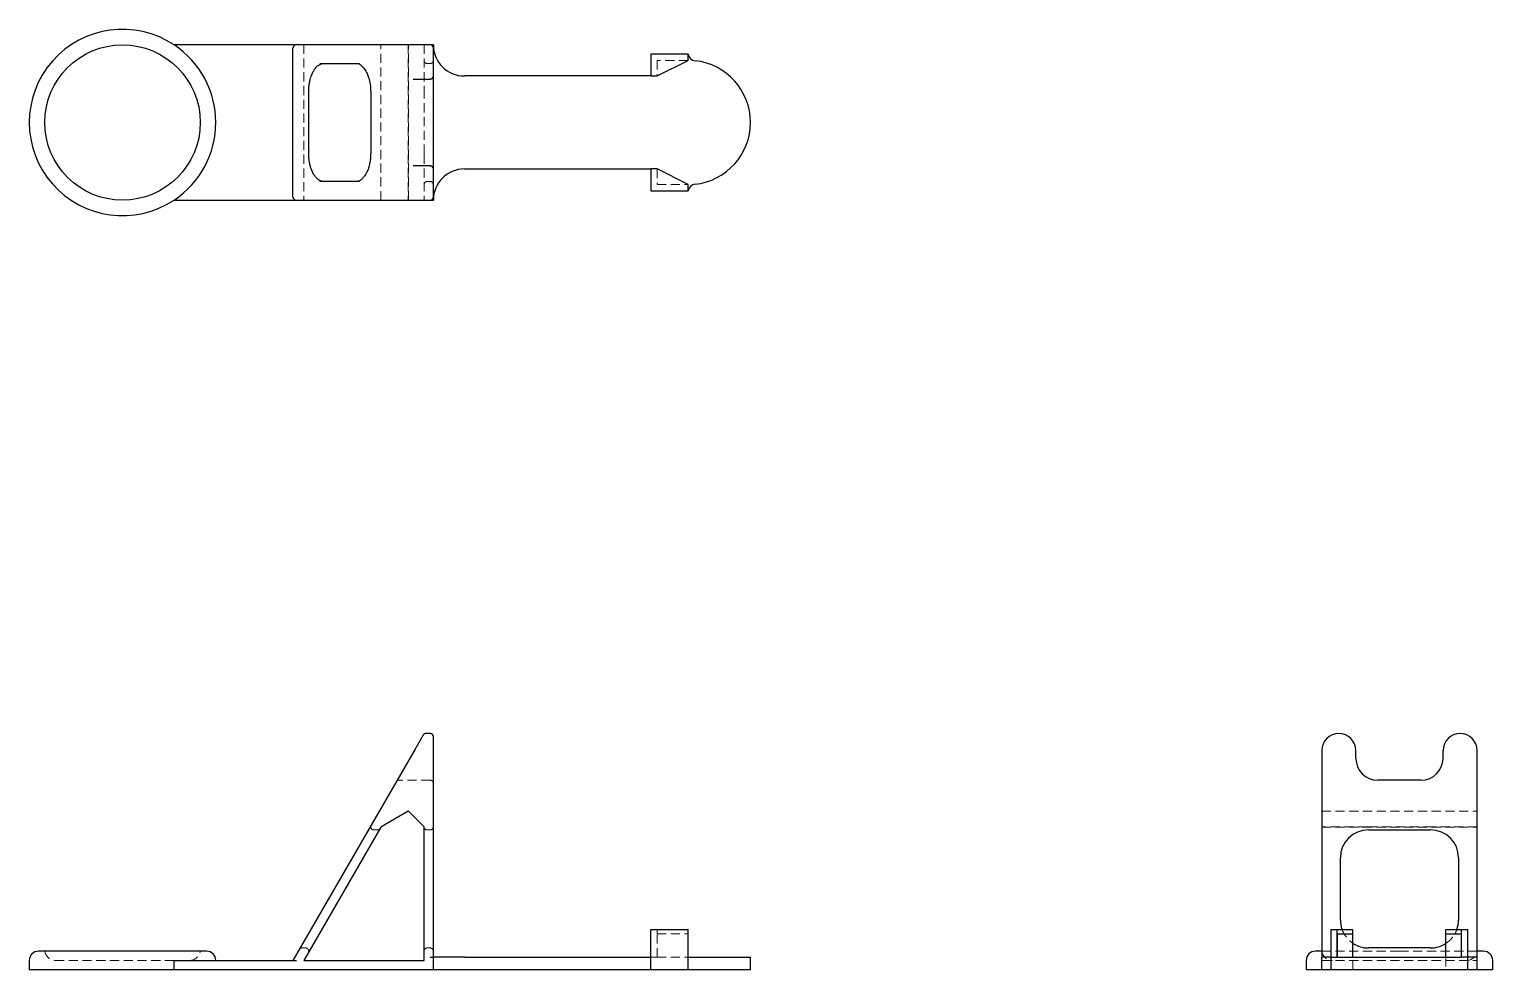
# Model space of a CAD drawing. Header units: millimetres. Extents: x 33 to 236, y 40 to 171.
import ezdxf

# ---------------------------------------------------------------- set-up
doc = ezdxf.new("R2010")
doc.units = ezdxf.units.MM
doc.linetypes.add('HIDDEN', pattern=[1.905, 1.27, -0.635])

msp = doc.modelspace()

# ---------------------------------------------------------------- linework, layer by layer
at = {"color": 7, "linetype": 'Continuous', "lineweight": 25}
for p, q in [((70.07, 168.78), (53.08, 168.78)), ((86.87, 168.78), (70.07, 168.78)), ((88.6, 168.78), (86.87, 168.78)), ((89.03, 168.78), (88.6, 168.78)), ((89.03, 168.76), (89.03, 168.78)), ((69.57, 147.66), (69.57, 168.34)), ((89.03, 164.47), (89.03, 168.34)), ((124.35, 167.48), (119.18, 167.47)), ((119.18, 167.47), (119.19, 165.32)), ((120.05, 164.45), (124.36, 166.62)), ((124.36, 166.62), (124.35, 167.48)), ((73.31, 166.19), (78.29, 166.19)), ((89.03, 161.02), (89.03, 164.47)), ((119.19, 164.45), (93.34, 164.45)), ((119.19, 165.32), (119.19, 164.45)), ((119.19, 164.45), (120.05, 164.45)), ((86.25, 164.03), (86.87, 164.03)), ((86.87, 164.03), (88.6, 164.03)), ((71.75, 153.69), (71.75, 162.31)), ((80.34, 162.31), (80.34, 153.69)), ((89.03, 154.98), (89.03, 161.02)), ((89.03, 151.53), (89.03, 154.98)), ((86.87, 151.97), (86.25, 151.97)), ((88.6, 151.97), (86.87, 151.97)), ((89.03, 147.66), (89.03, 151.53)), ((93.34, 151.55), (119.19, 151.55)), ((119.19, 150.68), (119.18, 148.53)), ((120.05, 151.55), (119.19, 151.55)), ((119.19, 151.55), (119.19, 150.68)), ((124.36, 149.38), (120.05, 151.55)), ((78.29, 149.81), (73.31, 149.81)), ((119.18, 148.53), (124.35, 148.52)), ((124.35, 148.52), (124.36, 149.38)), ((53.08, 147.22), (70.07, 147.22)), ((70.07, 147.22), (86.87, 147.22)), ((86.87, 147.22), (88.6, 147.22)), ((88.6, 147.22), (89.03, 147.22)), ((89.03, 147.22), (89.03, 147.24)), ((88.6, 73.24), (87.99, 73.24)), ((86.5, 71.08), (69.57, 41.77)), ((89.03, 70.87), (89.03, 72.81)), ((89.03, 42.21), (89.03, 70.87)), ((212.22, 70.87), (212.22, 42.21)), ((216.97, 69.79), (216.97, 70.87)), ((229.03, 70.87), (229.03, 69.79)), ((233.78, 42.21), (233.78, 70.87)), ((226.02, 66.77), (219.98, 66.77)), ((85.56, 62.46), (81.74, 60.26)), ((85.59, 62.46), (85.56, 62.46)), ((87.74, 60.31), (85.59, 62.46)), ((81.74, 60.26), (71.07, 41.77)), ((87.74, 41.77), (87.74, 60.31)), ((218.69, 59.88), (227.31, 59.88)), ((214.81, 47.38), (214.81, 56)), ((231.19, 56), (231.19, 47.38)), ((119.18, 40.48), (119.18, 46.08)), ((119.18, 46.08), (124.35, 46.08)), ((124.35, 42.21), (124.35, 46.08)), ((124.35, 46.08), (124.36, 46.08)), ((124.36, 45.44), (124.36, 46.08)), ((124.36, 42.21), (124.36, 45.44)), ((213.52, 42.21), (213.52, 46.08)), ((213.52, 46.08), (214.38, 46.08)), ((214.38, 45.44), (214.38, 46.08)), ((214.38, 46.08), (216.55, 46.08)), ((214.38, 45.44), (216.55, 45.44)), ((214.38, 42.21), (214.38, 45.44)), ((214.39, 42.21), (214.39, 45.44)), ((216.55, 45.44), (216.55, 46.08)), ((216.55, 42.21), (216.55, 45.44)), ((229.45, 45.44), (229.45, 46.08)), ((229.45, 46.08), (231.62, 46.08)), ((229.45, 45.44), (231.62, 45.44)), ((229.45, 42.21), (229.45, 45.44)), ((231.61, 42.21), (231.61, 45.44)), ((231.62, 45.44), (231.62, 46.08)), ((231.62, 46.08), (232.48, 46.08)), ((231.62, 42.21), (231.62, 45.44)), ((232.48, 42.21), (232.48, 46.08)), ((57.57, 43.07), (34.29, 43.07)), ((212.22, 43.07), (211.36, 43.07)), ((227.31, 43.5), (218.69, 43.5)), ((234.64, 43.07), (233.78, 43.07)), ((33, 41.77), (33, 40.48)), ((53.08, 40.48), (53.08, 41.77)), ((53.08, 41.77), (70.07, 41.77)), ((71.07, 41.77), (87.74, 41.77)), ((88.6, 42.21), (89.03, 42.21)), ((89.03, 40.48), (89.03, 42.21)), ((93.34, 42.21), (89.03, 42.21)), ((93.34, 42.21), (119.18, 42.21)), ((124.35, 40.48), (124.35, 42.21)), ((124.35, 42.21), (125.3, 42.21)), ((125.3, 42.21), (133, 42.21)), ((133, 40.48), (133, 42.21)), ((210.07, 41.77), (210.07, 40.48)), ((212.22, 40.48), (212.22, 42.21)), ((212.22, 42.21), (212.24, 42.21)), ((213.52, 42.21), (212.24, 42.21)), ((213.52, 40.48), (213.52, 42.21)), ((213.52, 42.21), (214.43, 42.21)), ((214.43, 42.21), (231.57, 42.21)), ((232.48, 42.21), (231.57, 42.21)), ((232.48, 40.48), (232.48, 42.21)), ((233.76, 42.21), (232.48, 42.21)), ((233.76, 42.21), (233.78, 42.21)), ((233.78, 40.48), (233.78, 42.21)), ((235.93, 40.48), (235.93, 41.77)), ((53.08, 40.48), (33, 40.48)), ((89.03, 40.48), (53.08, 40.48)), ((93.34, 40.48), (89.03, 40.48)), ((119.18, 40.48), (93.34, 40.48)), ((124.35, 40.48), (119.18, 40.48)), ((125.3, 40.48), (124.35, 40.48)), ((133, 40.48), (125.3, 40.48)), ((212.22, 40.48), (210.07, 40.48)), ((212.24, 40.48), (212.22, 40.48)), ((213.52, 40.48), (212.24, 40.48)), ((214.43, 40.48), (213.52, 40.48)), ((231.57, 40.48), (214.43, 40.48)), ((232.48, 40.48), (231.57, 40.48)), ((233.76, 40.48), (232.48, 40.48)), ((233.78, 40.48), (233.76, 40.48)), ((235.93, 40.48), (233.78, 40.48))]:
    msp.add_line(p, q, dxfattribs=at)
at = {"color": 7, "linetype": 'HIDDEN', "lineweight": 18}
for p, q in [((71.07, 168.78), (71.07, 147.22)), ((81.74, 147.22), (81.74, 168.78)), ((85.56, 168.78), (85.56, 147.22)), ((85.59, 147.22), (85.59, 168.78)), ((87.74, 168.78), (87.74, 162.46)), ((124.36, 166.62), (120.05, 166.61)), ((120.05, 166.61), (120.05, 164.45)), ((73.81, 166.19), (73.88, 166.2)), ((78.78, 166.19), (78.29, 166.19)), ((88.6, 166.19), (88.17, 166.19)), ((87.74, 162.46), (87.74, 162.31)), ((87.74, 153.69), (87.74, 162.31)), ((87.74, 153.69), (87.74, 153.54)), ((87.74, 153.54), (87.74, 147.22)), ((120.05, 151.55), (120.05, 149.39)), ((73.88, 149.8), (73.82, 149.81)), ((78.78, 149.81), (78.29, 149.81)), ((88.6, 149.81), (88.17, 149.81)), ((120.05, 149.39), (124.36, 149.38)), ((88.6, 66.77), (84.26, 66.77)), ((212.22, 62.46), (233.78, 62.46)), ((81.27, 59.88), (80.77, 59.88)), ((88.6, 59.88), (88.17, 59.88)), ((218.54, 60.31), (212.22, 60.31)), ((212.22, 60.26), (233.78, 60.26)), ((218.69, 60.31), (227.31, 60.31)), ((233.78, 60.31), (227.46, 60.31)), ((119.19, 40.48), (119.19, 46.08)), ((120.05, 45.44), (120.05, 46.08)), ((120.05, 45.44), (124.36, 45.44)), ((120.05, 42.21), (120.05, 45.44)), ((120.05, 42.21), (120.05, 45.44)), ((213.53, 40.48), (213.53, 46.08)), ((232.47, 40.48), (232.47, 46.08)), ((71.32, 43.5), (70.82, 43.5)), ((88.6, 43.5), (88.17, 43.5)), ((223, 43.07), (212.22, 43.07)), ((233.78, 43.07), (223, 43.07)), ((53.08, 41.77), (36.65, 41.77)), ((119.18, 42.21), (119.19, 42.21)), ((119.19, 42.21), (120.05, 42.21)), ((120.05, 42.21), (124.35, 42.21)), ((212.22, 41.77), (233.78, 41.77)), ((216.55, 40.48), (216.55, 42.21)), ((229.45, 42.21), (229.45, 40.48))]:
    msp.add_line(p, q, dxfattribs=at)
at = {"color": 7, "linetype": 'HIDDEN', "lineweight": 18, "flags": 128}
for points in [[(87.74, 162.31), (87.74, 162.39), (87.74, 162.46)], [(87.74, 153.54), (87.74, 153.62), (87.74, 153.69)], [(218.54, 60.31), (218.62, 60.31), (218.69, 60.31)], [(227.31, 60.31), (227.39, 60.31), (227.46, 60.31)]]:
    msp.add_lwpolyline(points, dxfattribs=at)
at = {"color": 7, "linetype": 'Continuous', "lineweight": 25}
msp.add_circle((45.93, 158), 10.78, dxfattribs=at)
for centre, radius, start, end in [((45.93, 158), 12.93, 56.4427, 303.5573), ((45.93, 158), 12.93, 303.5573, 56.4427), ((88.6, 168.34), 0.431, 0, 90), ((93.34, 168.76), 4.31, 180, 270), ((125.42, 167.64), 1.08, 188.5176, 263.8427), ((124.38, 158), 8.62, 276.1573, 83.8427), ((88.6, 164.47), 0.431, 270, 0), ((88.6, 151.53), 0.431, 0, 90), ((93.34, 147.24), 4.31, 90, 180), ((125.42, 148.36), 1.08, 96.1573, 171.4824), ((88.6, 147.66), 0.431, 270, 0), ((88.6, 72.81), 0.431, 0, 90), ((214.59, 70.87), 2.37, 0, 180), ((231.41, 70.87), 2.37, 0, 180), ((219.98, 69.79), 3.02, 180, 270), ((226.02, 69.79), 3.02, 270, 0), ((218.69, 56), 3.88, 90, 180), ((227.31, 56), 3.88, 0, 90), ((218.69, 47.38), 3.88, 180, 199.5108), ((227.31, 47.38), 3.88, 340.4892, 0), ((34.29, 41.77), 1.29, 90, 180), ((57.57, 41.77), 1.29, 0, 90), ((211.36, 41.77), 1.29, 90, 180), ((218.69, 47.38), 3.88, 236.4569, 270), ((227.31, 47.38), 3.88, 270, 303.5431), ((234.64, 41.77), 1.29, 0, 90)]:
    msp.add_arc(centre, radius, start, end, dxfattribs=at)
at = {"color": 7, "linetype": 'HIDDEN', "lineweight": 18}
for centre, radius, start, end in [((88.17, 166.62), 0.431, 180, 270), ((88.6, 166.62), 0.431, 270, 0), ((88.17, 149.38), 0.431, 90, 180), ((88.6, 149.38), 0.431, 0, 90), ((88.6, 66.34), 0.431, 0, 90), ((88.17, 60.31), 0.431, 180.3367, 270), ((88.6, 60.31), 0.431, 270, 0), ((218.69, 47.38), 3.88, 199.5108, 236.4569), ((227.31, 47.38), 3.88, 303.5431, 340.4892), ((36.65, 43.28), 1.51, 188.2132, 270), ((55.21, 43.28), 1.51, 270, 351.7868), ((88.17, 43.07), 0.431, 90, 180), ((88.6, 43.07), 0.431, 0, 90), ((213.72, 43.28), 1.51, 188.2132, 270), ((232.28, 43.28), 1.51, 270, 351.7868)]:
    msp.add_arc(centre, radius, start, end, dxfattribs=at)
at = {"color": 7, "linetype": 'Continuous', "lineweight": 25}
for centre, start_param, end_param in [((70.07, 168.34), 4.712389, 6.283185), ((70.07, 147.66), 0, 1.570796)]:
    msp.add_ellipse(centre, major_axis=(-0.498, 0), ratio=0.866025, start_param=start_param, end_param=end_param, dxfattribs=at)
for points, knots in [([(71.75, 162.31), (71.75, 162.54), (71.77, 162.96), (71.85, 163.53), (71.95, 163.99), (72.08, 164.39), (72.2, 164.7), (72.32, 164.97), (72.44, 165.18), (72.57, 165.38), (72.72, 165.58), (72.88, 165.76), (73.08, 165.93), (73.31, 166.07), (73.55, 166.17), (73.73, 166.18), (73.81, 166.19)], [0, 0, 0, 0, 0.100958, 0.189776, 0.26671, 0.331583, 0.398483, 0.450098, 0.50081, 0.550908, 0.603597, 0.675564, 0.744007, 0.825006, 0.918577, 1, 1, 1, 1]), ([(78.29, 166.19), (78.42, 166.19), (78.58, 166.18), (78.74, 166.12), (78.77, 166.11)], [0, 0, 0, 0, 0.807555, 1, 1, 1, 1]), ([(78.77, 166.11), (78.86, 166.05), (79, 165.95), (79.21, 165.76), (79.47, 165.47), (79.72, 165.09), (79.94, 164.6), (80.12, 164.08), (80.26, 163.47), (80.33, 162.85), (80.34, 162.5), (80.34, 162.31)], [0, 0, 0, 0, 0.141649, 0.250559, 0.32718, 0.497275, 0.572979, 0.678534, 0.820966, 0.905842, 1, 1, 1, 1]), ([(73.82, 149.81), (73.72, 149.82), (73.52, 149.83), (73.26, 149.95), (73.03, 150.11), (72.86, 150.27), (72.73, 150.41), (72.58, 150.6), (72.36, 150.93), (72.15, 151.4), (71.97, 151.92), (71.86, 152.43), (71.77, 153.03), (71.75, 153.46), (71.75, 153.69)], [0, 0, 0, 0, 0.097246, 0.198216, 0.280852, 0.345344, 0.392011, 0.429893, 0.517845, 0.643547, 0.719714, 0.804436, 0.897732, 1, 1, 1, 1]), ([(80.34, 153.69), (80.34, 153.51), (80.33, 153.15), (80.26, 152.51), (80.11, 151.84), (79.87, 151.22), (79.66, 150.82), (79.49, 150.57), (79.37, 150.42), (79.25, 150.29), (79.13, 150.16), (78.96, 150.02), (78.84, 149.93), (78.77, 149.89)], [0, 0, 0, 0, 0.092272, 0.178564, 0.334041, 0.467432, 0.577797, 0.63766, 0.685941, 0.727811, 0.791886, 0.882517, 1, 1, 1, 1]), ([(78.77, 149.89), (78.71, 149.87), (78.55, 149.82), (78.39, 149.81), (78.29, 149.81)], [0, 0, 0, 0, 0.381175, 1, 1, 1, 1]), ([(87.99, 73.24), (87.95, 73.24), (87.88, 73.23), (87.77, 73.19), (87.68, 73.12), (87.64, 73.05), (87.62, 73.02)], [0, 0, 0, 0, 0.250244, 0.499994, 0.749823, 1, 1, 1, 1]), ([(87.62, 73.02), (87.61, 73.02), (87.6, 73), (87.54, 72.89), (87.43, 72.71), (87.24, 72.38), (86.93, 71.83), (86.64, 71.34), (86.5, 71.08)], [0, 0, 0, 0, 0.112352, 0.230579, 0.351516, 0.475699, 0.733213, 1, 1, 1, 1])]:
    msp.add_open_spline(points, degree=3, knots=knots, dxfattribs=at)
at = {"color": 7, "linetype": 'HIDDEN', "lineweight": 18}
for points, knots in [([(83.88, 66.56), (83.92, 66.62), (83.98, 66.68), (84.11, 66.75), (84.18, 66.77), (84.26, 66.77)], [0, 0, 0, 0, 0.5, 0.5, 1, 1, 1, 1]), ([(80.77, 59.88), (80.7, 59.88), (80.62, 59.9), (80.49, 59.98), (80.44, 60.03), (80.36, 60.16), (80.34, 60.24), (80.34, 60.39), (80.36, 60.46), (80.4, 60.53)], [0, 0, 0, 0, 0.25, 0.25, 0.5, 0.5, 0.75, 0.75, 1, 1, 1, 1]), ([(81.27, 59.88), (81.36, 59.88), (81.51, 59.93), (81.61, 60.04), (81.65, 60.1)], [0, 0, 0, 0, 0.571429, 1, 1, 1, 1]), ([(70.82, 43.5), (70.73, 43.5), (70.58, 43.45), (70.48, 43.34), (70.45, 43.29)], [0, 0, 0, 0, 0.571429, 1, 1, 1, 1]), ([(71.32, 43.5), (71.39, 43.5), (71.47, 43.48), (71.6, 43.41), (71.65, 43.35), (71.73, 43.22), (71.75, 43.15), (71.75, 42.99), (71.73, 42.92), (71.69, 42.85)], [0, 0, 0, 0, 0.25, 0.25, 0.5, 0.5, 0.75, 0.75, 1, 1, 1, 1])]:
    msp.add_open_spline(points, degree=3, knots=knots, dxfattribs=at)

doc.saveas('drawing.dxf')
